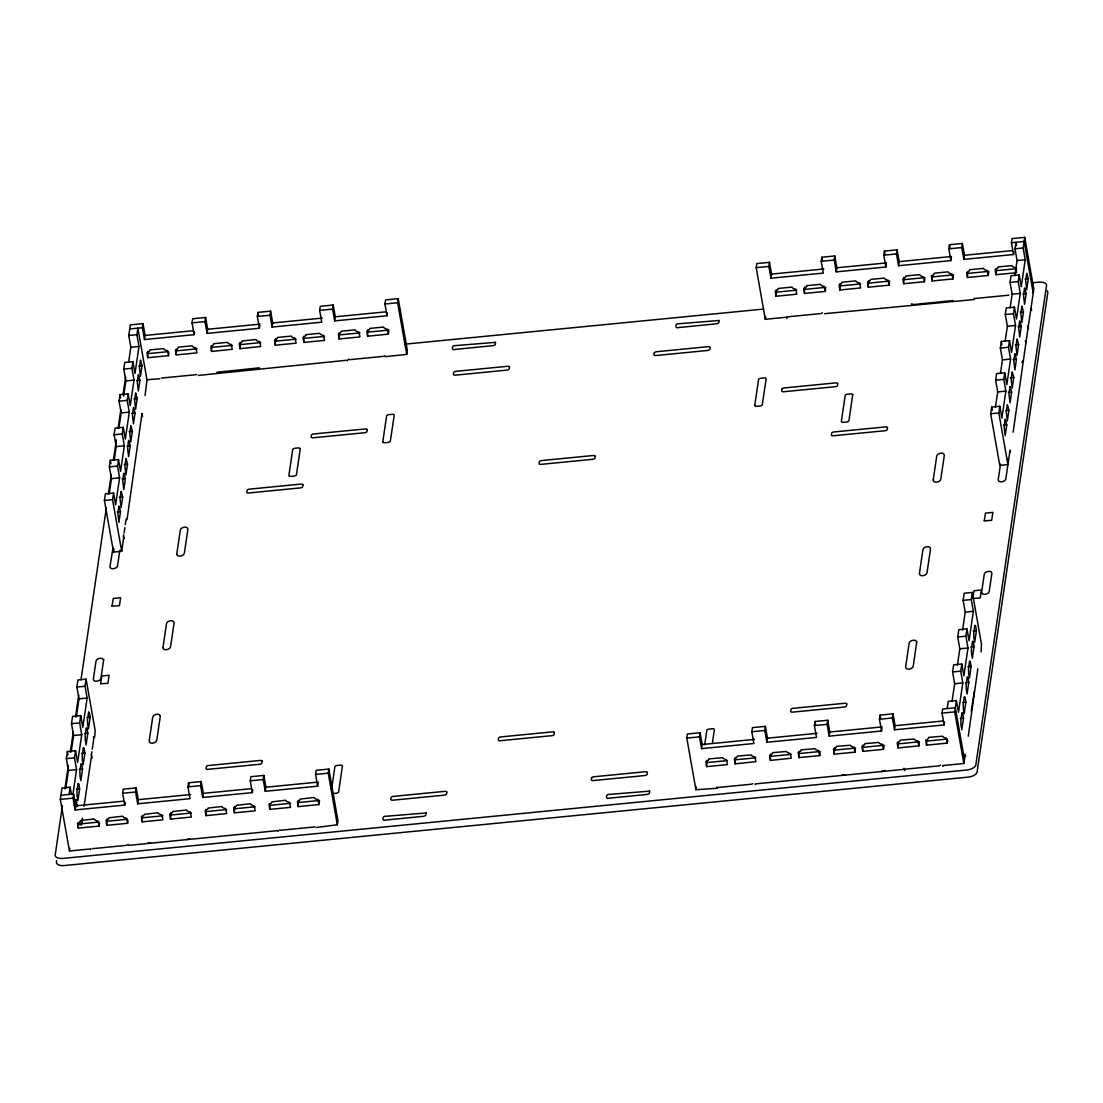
<?xml version="1.0" encoding="UTF-8"?>
<svg xmlns="http://www.w3.org/2000/svg" width="1103" height="1103" viewBox="0 0 1103 1103"><rect width="100%" height="100%" fill="white"/><g stroke="black" fill="none" stroke-linecap="round" stroke-linejoin="round"><path stroke-width="1.5" d="M446.798 792.188A2.303 1.117 -10 0 0 445.033 791.334L393.33 796.38A2.303 1.117 -10 0 0 390.945 797.731L390.724 799.261A2.303 1.117 -10 0 0 392.709 800.199L444.412 795.125A2.303 1.117 -10 0 0 446.577 793.788L446.798 792.188M56.625 860.616L56.405 862.587A8.852 4.26 -10 0 0 63.367 865.634L968.93 777.05A8.852 4.26 -10 0 0 977.01 772.527L1047.85 292.295A8.852 4.26 -10 0 0 1047.05 290.82M1008.459 460.902L1007.535 459.289M1025.928 342.454L1025.252 340.882M82.311 818.178L82.174 823.679M84.062 806.279L91.577 755.307L92.087 758.23M90.639 849.655L90.515 848.938L69.434 850.992L60.334 799.385L62.002 788.011L70.165 787.211L71.35 793.939M65.766 788.369L68.414 770.418L66.332 758.643L67.393 751.529L75.542 750.743L77.624 762.559L81.732 734.708L79.65 722.892L80.712 715.626L72.564 716.412L71.502 723.678L73.584 735.494L71.157 751.888M76.328 716.771L78.975 698.833L76.893 687.059L77.955 679.944L86.103 679.145L95.203 730.765L94.637 737.245M124.074 538.264L123.812 536.803L121.675 551.279L113.526 552.079L104.427 500.459L105.405 493.799L113.554 493L115.636 504.774L119.607 477.833L117.525 466.059L118.49 459.537L110.341 460.337L109.376 466.859L111.458 478.633L109.225 493.786M114.188 460.227L116.187 446.591L114.105 434.775L115.098 428.116L123.246 427.316L125.315 439.091L129.299 412.15L127.217 400.375L128.182 393.854L120.034 394.653L119.069 401.175L121.137 412.949L118.903 428.102M123.619 396.239L125.88 380.907L123.798 369.091L124.777 362.432L132.939 361.632L135.007 373.407L138.978 346.466L136.91 334.692L137.875 328.17L146.975 379.79L145.072 395.605M128.596 362.418L130.83 347.266L128.761 335.491L130.319 324.861L143.004 323.62L145.086 335.436L144.479 339.545L194.128 334.678L194.528 331.948M62.43 805.604L55.15 855.445A8.852 4.26 -10 0 0 62.113 858.492L967.676 769.908A8.852 4.26 -10 0 0 975.755 765.385L1046.595 285.153A8.852 4.26 -10 0 0 1039.633 282.106L1032.449 282.768M64.898 788.838L68.358 765.454M70.33 752.081L73.294 731.965M75.514 716.881L78.74 695.069M80.988 679.793L106.398 507.545M108.342 494.351L111.224 474.786M113.416 459.91L116.367 439.959M118.09 428.226L120.82 409.764M123.04 394.681L125.701 376.619M69.089 794.477L70.165 787.211M72.95 794.091L76.562 769.618L74.494 757.844L75.542 750.743M80.712 715.626L82.794 727.401L87.123 698.034L85.055 686.259L86.103 679.145M121.675 551.279L112.575 499.673L113.554 493M118.49 459.537L120.572 471.353L124.349 445.805L122.268 433.989L123.246 427.316M128.182 393.854L130.264 405.67L134.028 380.121L131.946 368.305L132.939 361.632M125.135 802.364L124.736 805.093L75.101 809.947L73.005 798.145L73.611 794.036L60.941 795.277M144.479 339.545L142.397 327.729L143.004 323.62M74.673 805.452L75.707 799.551A5.239 0.731 84.4 0 0 75.983 800.226L76.259 800.213A5.777 0.8 84.4 0 0 76.369 799.868L76.976 806.803M75.101 809.947L75.693 805.852L73.611 794.036M69.434 850.992L69.834 848.262M113.526 552.079L113.995 548.867M79.623 788.866L77.899 800.544L77.017 795.415A5.777 0.8 84.4 0 0 77.072 794.739L77.045 793.029A5.239 0.731 84.4 0 0 76.92 791.389L78.065 783.585A5.239 0.731 84.4 0 0 78.341 784.261L78.616 784.247A5.777 0.8 84.4 0 0 78.727 783.902L79.623 788.866L76.369 789.183M82.546 769.039L80.822 780.703L79.954 775.574A5.777 0.8 84.4 0 0 79.995 774.899L79.968 773.203A5.239 0.731 84.4 0 0 79.843 771.562L80.988 763.759A5.239 0.731 84.4 0 0 81.264 764.434L81.539 764.42A5.777 0.8 84.4 0 0 81.65 764.062L82.546 769.039L79.292 769.356M84.903 753.073L83.18 764.737L82.298 759.622A5.777 0.8 84.4 0 0 82.353 758.947L82.325 757.237A5.239 0.731 84.4 0 0 82.201 755.596L83.345 747.793A5.239 0.731 84.4 0 0 83.621 748.468L83.897 748.454A5.777 0.8 84.4 0 0 84.007 748.11L84.903 753.073L81.636 753.39M87.826 733.233L86.103 744.911L85.234 739.782A5.777 0.8 84.4 0 0 85.276 739.107L85.248 737.397A5.239 0.731 84.4 0 0 85.124 735.756L86.268 727.952A5.239 0.731 84.4 0 0 86.544 728.642L86.82 728.628A5.777 0.8 84.4 0 0 86.93 728.27L87.826 733.233L84.573 733.55M90.184 717.267L88.461 728.945L87.578 723.899A5.777 0.8 84.4 0 0 87.633 723.141L87.606 721.431A5.239 0.731 84.4 0 0 87.468 719.79L88.626 711.986A5.239 0.731 84.4 0 0 88.902 712.676L89.178 712.662A5.777 0.8 84.4 0 0 89.288 712.304L90.184 717.267L86.916 717.598M120.517 511.64L118.931 522.339L118.062 514.949A5.267 0.731 84.4 0 0 117.924 513.35L118.931 506.029A5.184 0.717 84.4 0 0 119.248 506.911L120.517 511.64L117.249 511.957M122.681 496.984L121.096 507.697L120.227 500.307A5.267 0.731 84.4 0 0 120.089 498.708L121.096 491.386A5.184 0.717 84.4 0 0 121.413 492.269L122.681 496.984L119.414 497.315M125.356 478.799L123.784 489.498L122.916 482.121A5.267 0.731 84.4 0 0 122.764 480.508L123.784 473.187A5.184 0.717 84.4 0 0 124.101 474.069L125.356 478.799L122.102 479.116M127.521 464.142L125.935 474.855L125.066 467.465A5.267 0.731 84.4 0 0 124.929 465.866L125.935 458.545A5.184 0.717 84.4 0 0 126.252 459.427L127.521 464.142L124.253 464.473M130.209 445.957L128.624 456.656L127.755 449.279A5.267 0.731 84.4 0 0 127.617 447.666L128.624 440.345A5.184 0.717 84.4 0 0 128.941 441.228L130.209 445.957L126.942 446.274M132.36 431.301L130.788 442.013L129.92 434.623A5.267 0.731 84.4 0 0 129.768 433.024L130.788 425.703A5.184 0.717 84.4 0 0 131.105 426.585L132.36 431.301L129.106 431.631M135.049 413.115L133.463 423.814L132.594 416.438A5.267 0.731 84.4 0 0 132.457 414.825L133.463 407.503A5.184 0.717 84.4 0 0 133.78 408.386L135.049 413.115L131.795 413.432M137.213 398.473L135.628 409.172L134.759 401.782A5.267 0.731 84.4 0 0 134.621 400.182L135.628 392.861A5.184 0.717 84.4 0 0 135.945 393.743L137.213 398.473L133.946 398.79M139.888 380.273L138.316 390.972L137.448 383.596A5.267 0.731 84.4 0 0 137.31 381.983L138.316 374.662A5.184 0.717 84.4 0 0 138.633 375.544L139.888 380.273L136.634 380.59M142.053 365.631L140.481 376.33L139.598 368.94A5.267 0.731 84.4 0 0 139.461 367.34L140.481 360.019A5.184 0.717 84.4 0 0 140.784 360.902L142.053 365.631L138.799 365.948M99.518 823.348L99.118 826.078L78.313 828.119L78.658 822.659M168.911 352.932L168.511 355.662L147.705 357.703L147.899 351.361M119.827 550.342L117.483 566.253C116.684 568.872 109.983 570.03 109.928 566.804L113.085 547.336M123.812 534.707L123.729 535.258A2.165 1.048 -10 0 1 122.984 536.058M124.06 533.025L124.86 527.634M125.301 524.656L126.142 518.961M81.029 825.265L81.36 823.031A2.165 1.048 -10 0 0 81.07 822.48M91.88 751.736L91.549 753.969A2.165 1.048 -10 0 1 91.08 754.604M92.238 749.268L93.962 737.466A2.165 1.048 -10 0 0 93.245 736.859M127.976 820.563L127.576 823.293L106.77 825.334L106.963 818.991M176.122 354.78L175.418 349.858A4.702 4.067 8.4 0 0 176.301 349.61L177.68 348.603A5.212 4.509 8.4 0 0 178.396 347.142L192.101 345.804A5.212 4.509 8.4 0 0 193.301 347.073L194.997 347.776A4.702 4.067 8.4 0 0 195.934 347.845L196.968 352.877L176.163 354.918L176.508 349.458M124.736 805.093L122.654 793.278L123.26 789.183L136.207 787.914L138.289 799.689L137.682 803.784L190.019 798.669L187.951 786.894L188.544 782.799L201.229 781.558L203.31 793.36L202.704 797.469L252.353 792.616L252.752 789.872M194.128 334.678L192.046 322.876L192.653 318.767L205.599 317.499L207.667 329.273L207.074 333.382L259.412 328.253L259.812 325.523M137.682 803.784L135.6 792.009L136.207 787.914M207.074 333.382L204.993 321.607L205.599 317.499M142.122 821.873L141.377 816.813A4.702 4.067 8.4 0 0 142.259 816.565L143.652 815.558A5.281 4.564 8.4 0 0 144.3 814.317L158.074 812.759A5.212 4.509 8.4 0 0 159.273 814.028L160.955 814.731A4.702 4.067 8.4 0 0 161.893 814.8L162.927 819.832L142.122 821.873L142.315 815.531M211.473 351.333L210.77 346.397A4.702 4.067 8.4 0 0 211.652 346.149L213.031 345.156A5.212 4.509 8.4 0 0 213.748 343.681L227.452 342.344A5.212 4.509 8.4 0 0 228.652 343.626L230.348 344.315A4.702 4.067 8.4 0 0 231.285 344.398L232.306 349.293L211.514 351.457L211.859 345.997M170.579 819.088L169.697 814.055A4.702 4.067 8.4 0 0 170.717 813.78L172.109 812.773A5.281 4.564 8.4 0 0 172.757 811.532L186.531 809.974A5.212 4.509 8.4 0 0 187.731 811.243L189.413 811.946A4.702 4.067 8.4 0 0 190.35 812.015L191.384 817.047L170.579 819.088L170.772 812.746M239.971 348.672L239.213 343.612A4.702 4.067 8.4 0 0 240.109 343.364L241.488 342.371A5.212 4.509 8.4 0 0 242.205 340.896L255.91 339.559A5.212 4.509 8.4 0 0 257.109 340.841L258.791 341.53A4.702 4.067 8.4 0 0 259.743 341.613L260.763 346.507L239.971 348.672L240.164 342.33M259.412 328.253L257.33 316.478L257.937 312.383L270.621 311.143L272.703 322.958L272.096 327.053L321.745 322.2L319.663 310.384L320.27 306.289L333.216 305.021L335.284 316.782L334.692 320.89L387.029 315.775L387.429 313.031M202.704 797.469L200.622 785.653L201.229 781.558M272.096 327.053L270.014 315.237L270.621 311.143M205.93 815.627L205.186 810.567A4.702 4.067 8.4 0 0 206.068 810.319L207.461 809.326A5.281 4.564 8.4 0 0 208.109 808.072L221.882 806.514A5.212 4.509 8.4 0 0 223.082 807.796L224.764 808.485A4.702 4.067 8.4 0 0 225.701 808.568L226.735 813.6L205.93 815.627L206.123 809.285M275.323 345.211L274.564 340.151A4.702 4.067 8.4 0 0 275.46 339.903L276.839 338.911A5.212 4.509 8.4 0 0 277.556 337.435L291.261 336.098A5.212 4.509 8.4 0 0 292.46 337.38L294.143 338.069A4.702 4.067 8.4 0 0 295.094 338.152L296.128 343.185L275.323 345.211L275.516 338.869M234.346 812.718L233.643 807.782A4.702 4.067 8.4 0 0 234.525 807.534L235.904 806.541A5.281 4.564 8.4 0 0 236.566 805.287L250.34 803.729A5.212 4.509 8.4 0 0 251.539 805.011L253.221 805.7A4.702 4.067 8.4 0 0 254.159 805.783L255.193 810.815L234.387 812.842L234.581 806.5M303.78 342.426L303.022 337.366A4.702 4.067 8.4 0 0 303.918 337.118L305.297 336.125A5.212 4.509 8.4 0 0 306.014 334.65L319.718 333.313A5.212 4.509 8.4 0 0 320.918 334.595L322.6 335.298A4.702 4.067 8.4 0 0 323.551 335.367L324.585 340.4L303.78 342.426L303.973 336.084M252.353 792.616L250.271 780.8L250.877 776.691L263.824 775.423L265.906 787.197L265.299 791.306L317.636 786.177L318.243 782.082M265.299 791.306L263.217 779.531L263.824 775.423M334.692 320.89L332.61 309.116L333.216 305.021M269.697 809.257L268.994 804.321A4.702 4.067 8.4 0 0 269.877 804.073L271.255 803.081A5.281 4.564 8.4 0 0 271.917 801.84L285.691 800.268A5.212 4.509 8.4 0 0 286.89 801.55L288.572 802.253A4.702 4.067 8.4 0 0 289.51 802.322L290.544 807.355L269.739 809.381L270.083 803.922M339.131 338.979L338.373 333.919A4.702 4.067 8.4 0 0 339.269 333.657L340.648 332.665A5.212 4.509 8.4 0 0 341.365 331.203L355.069 329.852A5.212 4.509 8.4 0 0 356.269 331.134L357.951 331.838A4.702 4.067 8.4 0 0 358.902 331.906L359.936 336.939L339.131 338.979L339.324 332.637M319.401 801.84L319.001 804.57L298.196 806.596L298.389 800.254M388.794 331.424L388.394 334.154L367.589 336.194L367.782 329.852M317.636 786.177L315.568 774.403L316.161 770.308L328.846 769.067L337.945 820.687L337.339 824.782L316.147 827.526M387.029 315.775L384.947 304.001L385.554 299.892L398.238 298.651L407.338 350.271L406.731 354.38L385.457 356.641M337.339 824.782L328.239 773.175L328.846 769.067M406.731 354.38L397.631 302.76L398.238 298.651M331.562 789.128L334.912 766.64A2.303 1.117 -10 0 1 337.132 765.468L340.303 765.151A2.303 1.117 -10 0 1 342.44 765.923L338.621 791.94A2.303 1.117 -10 0 1 336.194 793.25L333.161 793.54A2.303 1.117 -10 0 1 332.706 793.567M717.336 788.273L695.91 789.707L686.811 738.086L687.417 733.991L700.102 732.75L702.17 744.525L701.563 748.62L753.914 743.505L751.832 731.73L752.439 727.622L765.385 726.353L767.467 738.169L766.875 742.278L816.51 737.424L814.428 725.609L815.034 721.5L827.719 720.259L829.787 732.034L829.18 736.142L881.531 731.013L881.931 728.283M786.853 318.546L786.618 317.209L765.303 319.291L756.203 267.671L756.81 263.576L769.494 262.335L771.562 274.109L770.956 278.204L823.307 273.089L821.225 261.314L821.832 257.22L834.778 255.951L836.86 267.767L836.253 271.862L885.902 267.009L886.302 264.279M701.563 748.62L699.495 736.845L700.102 732.75M770.956 278.204L768.888 266.43L769.494 262.335M695.91 789.707L696.324 786.977M765.303 319.291L765.703 316.561M704.679 744.815L706.844 730.269A2.303 1.117 -10 0 1 709.284 729.055L712.455 728.738A2.303 1.117 -10 0 1 714.386 729.51L712.345 743.477M706.582 766.516L705.879 761.58A4.702 4.067 8.4 0 0 706.761 761.332L708.154 760.339A5.212 4.509 8.4 0 0 708.871 758.864L722.713 757.733A5.281 4.564 8.4 0 0 723.775 758.809L725.457 759.498A4.702 4.067 8.4 0 0 726.394 759.581L727.428 764.613L706.623 766.64L706.816 760.298M776.016 296.238L775.271 291.178A4.702 4.067 8.4 0 0 776.154 290.916L777.546 289.924A5.212 4.509 8.4 0 0 778.249 288.462L791.968 287.111A5.212 4.509 8.4 0 0 793.167 288.393L794.849 289.096A4.702 4.067 8.4 0 0 795.787 289.165L796.821 294.198L776.016 296.238L776.209 289.896M735.081 763.855L734.336 758.795A4.702 4.067 8.4 0 0 735.218 758.547L736.611 757.554A5.212 4.509 8.4 0 0 737.328 756.079L751.171 754.948A5.281 4.564 8.4 0 0 752.232 756.024L753.914 756.727A4.702 4.067 8.4 0 0 754.852 756.796L755.886 761.69L735.081 763.855L735.274 757.513M825.678 288.683L825.278 291.413L804.473 293.453L804.666 287.111M766.875 742.278L764.779 730.462L765.385 726.353M836.253 271.862L834.171 260.046L834.778 255.951M770.432 760.408L769.687 755.348A4.702 4.067 8.4 0 0 770.57 755.086L771.962 754.094A5.212 4.509 8.4 0 0 772.679 752.632L786.522 751.488A5.281 4.564 8.4 0 0 787.583 752.563L789.265 753.266A4.702 4.067 8.4 0 0 790.203 753.335L791.237 758.23L770.432 760.408L770.625 754.066M839.824 289.992L839.08 284.932A4.702 4.067 8.4 0 0 839.962 284.684L841.355 283.678A5.212 4.509 8.4 0 0 842.058 282.216L855.776 280.879A5.212 4.509 8.4 0 0 856.976 282.147L858.658 282.851A4.702 4.067 8.4 0 0 859.595 282.919L860.63 287.952L839.824 289.992L840.017 283.65M820.094 752.853L819.694 755.583L798.889 757.623L799.082 751.281M889.487 282.437L889.087 285.167L868.282 287.207L868.475 280.865M885.902 267.009L883.82 255.193L884.427 251.084L897.097 249.843L899.179 261.618L898.573 265.726L950.91 260.598L951.324 257.868M829.18 736.142L827.112 724.368L827.719 720.259M898.573 265.726L896.505 253.952L897.097 249.843M855.445 749.392L855.046 752.122L834.24 754.162L834.433 747.82M924.838 278.976L924.438 281.706L903.633 283.747L903.826 277.404M911.436 303.876L913.863 304.511L952.937 300.554M863.304 747.269L884.11 745.242L883.503 749.337L862.698 751.377L862.891 745.035M953.502 274.826L952.895 278.935L932.09 280.962L932.435 275.502M881.531 731.013L879.449 719.239L880.056 715.144L893.003 713.875L895.085 725.691L894.492 729.786L944.127 724.933L944.526 722.203M950.91 260.598L948.842 248.837L949.449 244.728L962.395 243.46L964.477 255.276L963.87 259.384L1013.519 254.517L1013.919 251.787M894.492 729.786L892.396 717.97L893.003 713.875M963.87 259.384L961.788 247.568L962.395 243.46M884.73 770.377L881.145 771.562M919.254 743.146L918.854 745.876L898.049 747.917L898.242 741.574M988.853 271.366L988.247 275.474L967.441 277.501L967.786 272.041M947.711 740.361L947.312 743.105L926.506 745.132L926.851 739.672M1016.704 272.689L995.899 274.716L996.092 268.374M944.127 724.933L942.045 713.117L942.651 709.022L955.336 707.781L964.463 759.595L965.235 754.342L965.621 756.465M1013.519 254.517L1011.437 242.701L1012.044 238.606L1024.715 237.366L1033.814 288.986L1031.084 307.572L1031.595 310.467M947.174 708.581L948.249 701.315L956.398 700.515L958.479 712.29L962.809 682.922L960.727 671.148L961.788 664.034L953.626 664.833L952.578 671.948L954.66 683.722L952.013 701.66M957.404 665.178L959.817 648.798L957.735 636.982L958.81 629.716L966.959 628.917L969.041 640.691L973.37 611.324L971.288 599.549L972.35 592.435L964.187 593.235L963.14 600.349L965.222 612.124L962.574 630.075M999.801 406.304L998.822 412.963L1007.921 464.584L999.773 465.383L990.659 413.763L991.652 407.09L999.801 406.304L1001.882 418.078L1005.853 391.138L1003.771 379.363L1004.736 372.828L996.588 373.627L995.623 380.163L997.705 391.923L995.457 407.09M1000.421 373.517L1002.434 359.895L1000.352 348.079L1001.331 341.42L1009.493 340.62L1011.561 352.395L1015.532 325.454L1013.464 313.679L1014.429 307.144L1006.281 307.944L1005.316 314.479L1007.384 326.24L1005.15 341.406M1010.114 307.834L1012.127 294.211L1010.045 282.396L1011.024 275.736L1019.172 274.937L1021.254 286.711L1025.225 259.77L1023.157 247.996L1024.715 237.366M1014.843 275.722L1017.076 260.57L1014.994 248.795L1015.96 242.26L1016.552 245.597M942.872 766.282L942.748 765.565L963.829 763.497L954.729 711.876L956.398 700.515M961.788 664.034L963.87 675.849L967.979 647.999L965.897 636.183L966.959 628.917M1004.736 372.828L1006.818 384.644L1010.596 359.095L1008.5 347.28L1009.493 340.62M1014.429 307.144L1016.511 318.96L1020.275 293.412L1018.193 281.596L1019.172 274.937M1000.504 464.184L998.16 480.095C998.642 483.059 1005.219 481.983 1005.771 479.157L1010.058 450.107L1010.458 452.423M963.512 718.122L961.788 729.8L960.906 724.754A5.777 0.8 84.4 0 0 960.961 723.995L960.934 722.286A5.239 0.731 84.4 0 0 960.81 720.645L961.954 712.841A5.239 0.731 84.4 0 0 962.23 713.531L962.505 713.517A5.777 0.8 84.4 0 0 962.616 713.158L963.512 718.122L960.244 718.453M965.87 702.17L964.146 713.834L963.264 708.705A5.777 0.8 84.4 0 0 963.319 708.029L963.291 706.32A5.239 0.731 84.4 0 0 963.153 704.679L964.312 696.875A5.239 0.731 84.4 0 0 964.587 697.565L964.863 697.551A5.777 0.8 84.4 0 0 964.96 697.193L965.87 702.17L962.602 702.487M968.792 682.33L967.069 694.008L966.187 688.879A5.777 0.8 84.4 0 0 966.242 688.203L966.214 686.493A5.239 0.731 84.4 0 0 966.09 684.853L967.234 677.049A5.239 0.731 84.4 0 0 967.51 677.725L967.786 677.711A5.777 0.8 84.4 0 0 967.896 677.366L968.792 682.33L965.525 682.647M971.15 666.364L969.427 678.042L968.544 672.913A5.777 0.8 84.4 0 0 968.599 672.237L968.572 670.527A5.239 0.731 84.4 0 0 968.434 668.887L969.592 661.083A5.239 0.731 84.4 0 0 969.868 661.759L970.144 661.745A5.777 0.8 84.4 0 0 970.24 661.4L971.15 666.364L967.882 666.681M974.073 646.537L972.35 658.201L971.467 653.086A5.777 0.8 84.4 0 0 971.522 652.411L971.495 650.701A5.239 0.731 84.4 0 0 971.357 649.06L972.515 641.257A5.239 0.731 84.4 0 0 972.791 641.932L973.067 641.918A5.777 0.8 84.4 0 0 973.177 641.574L974.073 646.537L970.805 646.854M976.431 630.571L974.707 642.236L973.811 637.203A5.777 0.8 84.4 0 0 973.88 636.445L973.852 634.735A5.239 0.731 84.4 0 0 973.715 633.094L974.873 625.291A5.239 0.731 84.4 0 0 975.149 625.966L975.424 625.952A5.777 0.8 84.4 0 0 975.521 625.608L976.431 630.571L973.163 630.888M1006.763 424.931L1005.178 435.644L1004.309 428.254A5.184 0.717 84.4 0 0 1004.144 426.392L1005.178 419.333A5.184 0.717 84.4 0 0 1005.495 420.215L1006.763 424.931L1003.496 425.248M1008.914 410.288L1007.342 421.001L1006.474 413.611A5.184 0.717 84.4 0 0 1006.294 411.736L1007.342 404.691A5.184 0.717 84.4 0 0 1007.659 405.559L1008.914 410.288L1005.66 410.606M1011.603 392.089L1010.031 402.802L1009.148 395.412A5.184 0.717 84.4 0 0 1008.983 393.55L1010.031 386.491A5.184 0.717 84.4 0 0 1010.334 387.374L1011.603 392.089L1008.349 392.406M1013.767 377.447L1012.182 388.159L1011.313 380.769A5.184 0.717 84.4 0 0 1011.148 378.894L1012.182 371.849A5.184 0.717 84.4 0 0 1012.499 372.717L1013.767 377.447L1010.5 377.764M1016.442 359.247L1014.87 369.96L1014.002 362.57A5.184 0.717 84.4 0 0 1013.822 360.709L1014.87 353.649A5.184 0.717 84.4 0 0 1015.187 354.532L1016.442 359.247L1013.188 359.564M1018.607 344.605L1017.035 355.318L1016.153 347.928A5.184 0.717 84.4 0 0 1015.987 346.052L1017.035 339.007A5.184 0.717 84.4 0 0 1017.338 339.876L1018.607 344.605L1015.353 344.922M1021.295 326.405L1019.71 337.118L1018.841 329.728A5.184 0.717 84.4 0 0 1018.676 327.867L1019.71 320.808A5.184 0.717 84.4 0 0 1020.027 321.69L1021.295 326.405L1018.028 326.722M1023.446 311.763L1021.874 322.476L1021.006 315.086A5.184 0.717 84.4 0 0 1020.826 313.211L1021.874 306.165A5.184 0.717 84.4 0 0 1022.191 307.034L1023.446 311.763L1020.192 312.08M1026.135 293.563L1024.563 304.276L1023.681 296.886A5.184 0.717 84.4 0 0 1023.515 295.025L1024.563 287.966A5.184 0.717 84.4 0 0 1024.866 288.848L1026.135 293.563L1022.881 293.881M1028.299 278.921L1026.714 289.634L1025.845 282.244A5.184 0.717 84.4 0 0 1025.68 280.369L1026.714 273.323A5.184 0.717 84.4 0 0 1027.031 274.192L1028.299 278.921L1025.032 279.238M963.829 763.497L964.436 759.402M1023.267 360.571L1021.792 362.322M259.481 367.823L216.877 372.249M971.26 711.201L974.363 691.002M189.633 838.859L186.697 839.507M820.384 313.624L787.57 316.823A2.165 1.048 -10 0 1 787.17 316.823M129.713 328.97L142.397 327.729M192.046 322.876L204.993 321.607M257.33 316.478L270.014 315.237M319.663 310.384L332.61 309.116M384.947 304.001L397.631 302.76M756.203 267.671L768.888 266.43M821.225 261.314L834.171 260.046M883.82 255.193L896.505 253.952M948.842 248.837L961.788 247.568M1011.437 242.701L1024.108 241.46L1033.221 293.081M128.761 335.491L136.91 334.692M1014.994 248.795L1023.157 247.996M145.086 335.436L193.025 330.748M207.667 329.273L260.018 324.158M272.703 322.958L322.352 318.091M335.284 316.782L385.94 311.832M771.562 274.109L823.9 268.98M836.86 267.767L886.509 262.9M899.179 261.618L951.517 256.503M964.477 255.276L1012.416 250.588M130.83 347.266L138.978 346.466M1017.076 260.57L1025.225 259.77M148.312 353.594L168.525 351.623M176.77 350.809L196.982 348.838M212.121 347.362L232.333 345.377M240.578 344.577L260.791 342.592M275.929 341.117L296.142 339.131M304.387 338.331L324.599 336.36M339.738 334.871L359.95 332.899M368.195 332.086L388.987 330.059M776.622 292.13L796.835 290.158M805.08 289.344L825.885 287.318M840.431 285.884L860.643 283.912M868.888 283.099L889.694 281.072M904.239 279.652L925.045 277.611M932.697 276.867L952.909 274.881M968.048 273.406L988.26 271.421M996.505 270.621L1016.718 268.636M123.798 369.091L131.946 368.305M1010.045 282.396L1018.193 281.596M404.608 344.191L763.69 309.061M125.88 380.907L134.028 380.121M1012.127 294.211L1020.275 293.412M146.933 379.79L159.935 378.715M119.069 401.175L127.217 400.375M1005.316 314.479L1013.464 313.679M121.137 412.949L129.299 412.15M1007.384 326.24L1015.532 325.454M114.105 434.775L122.268 433.989M1000.352 348.079L1008.5 347.28M116.187 446.591L124.349 445.805M1002.434 359.895L1010.596 359.095M109.376 466.859L117.525 466.059M995.623 380.163L1003.771 379.363M111.458 478.633L119.607 477.833M997.705 391.923L1005.853 391.138M104.427 500.459L112.575 499.673M990.659 413.763L998.822 412.963M76.893 687.059L85.055 686.259M963.14 600.349L971.288 599.549M78.975 698.833L87.123 698.034M965.222 612.124L973.37 611.324M71.502 723.678L79.65 722.892M957.735 636.982L965.897 636.183M73.584 735.494L81.732 734.708M959.817 648.798L967.979 647.999M66.332 758.643L74.494 757.844M952.578 671.948L960.727 671.148M68.414 770.418L76.562 769.618M954.66 683.722L962.809 682.922M60.334 799.385L73.005 798.145M122.654 793.278L135.6 792.009M187.951 786.894L200.622 785.653M250.271 780.8L263.217 779.531M315.568 774.403L328.239 773.175M686.811 738.086L699.495 736.845M751.832 731.73L764.779 730.462M814.428 725.609L827.112 724.368M879.449 719.239L892.396 717.97M942.045 713.117L954.729 711.876M74.011 805.149L77.265 804.832M75.693 805.852L123.633 801.164M138.289 799.689L190.626 794.56M203.31 793.36L251.25 788.673M265.906 787.197L316.547 782.248M702.17 744.525L754.521 739.396M767.467 738.169L817.116 733.316M829.787 732.034L882.138 726.918M895.085 725.691L943.024 721.004M78.92 824.01L99.132 822.038M107.377 821.225L127.59 819.253M142.728 817.764L162.941 815.793M171.186 814.993L191.398 813.008M206.537 811.532L226.749 809.547M234.994 808.747L255.207 806.762M270.345 805.287L290.558 803.301M298.803 802.501L319.608 800.461M707.23 762.545L727.456 760.56M735.687 759.76L755.913 757.789M771.038 756.3L791.265 754.328M799.496 753.514L820.301 751.488M834.847 750.054L855.652 748.027M898.655 743.822L919.461 741.781M927.113 741.037L947.325 739.051M150.684 843.037L147.967 843.064M845.132 775.092L842.099 774.913M995.899 274.716L995.154 269.656A4.702 4.067 8.4 0 0 996.037 269.408L997.415 268.415A5.212 4.509 8.4 0 0 998.132 266.94L1011.837 265.602A5.212 4.509 8.4 0 0 1013.05 266.885L1014.732 267.588A4.702 4.067 8.4 0 0 1015.67 267.657L1016.483 271.324M967.441 277.501L966.697 272.441A4.702 4.067 8.4 0 0 967.579 272.193L968.958 271.2A5.212 4.509 8.4 0 0 969.675 269.725L983.393 268.387A5.212 4.509 8.4 0 0 984.593 269.67L986.275 270.359A4.702 4.067 8.4 0 0 987.213 270.442L988.247 275.474M932.09 280.962L931.346 275.902A4.702 4.067 8.4 0 0 932.228 275.653L933.607 274.661A5.212 4.509 8.4 0 0 934.324 273.186L948.042 271.848A5.212 4.509 8.4 0 0 949.242 273.13L950.924 273.82A4.702 4.067 8.4 0 0 951.861 273.902L952.895 278.935M804.473 293.453L803.729 288.393A4.702 4.067 8.4 0 0 804.611 288.131L806.003 287.138A5.212 4.509 8.4 0 0 806.707 285.677L820.425 284.326A5.212 4.509 8.4 0 0 821.625 285.608L823.307 286.311A4.702 4.067 8.4 0 0 824.244 286.38L825.278 291.413M926.506 745.132L925.762 740.072A4.702 4.067 8.4 0 0 926.644 739.823L928.037 738.831A5.212 4.509 8.4 0 0 928.74 737.355L942.596 736.225A5.281 4.564 8.4 0 0 943.658 737.3L945.34 737.99A4.702 4.067 8.4 0 0 946.277 738.072L947.312 743.105M898.049 747.917L897.166 742.884A4.702 4.067 8.4 0 0 898.187 742.609L899.579 741.616A5.212 4.509 8.4 0 0 900.296 740.141L914.139 739.01A5.281 4.564 8.4 0 0 915.2 740.085L916.883 740.775A4.702 4.067 8.4 0 0 917.82 740.858L918.854 745.876M862.698 751.377L861.953 746.317A4.702 4.067 8.4 0 0 862.836 746.069L864.228 745.063A5.212 4.509 8.4 0 0 864.945 743.601L878.788 742.457A5.281 4.564 8.4 0 0 879.849 743.546L881.531 744.235A4.702 4.067 8.4 0 0 882.469 744.304L883.503 749.337M834.24 754.162L833.496 749.102A4.702 4.067 8.4 0 0 834.378 748.854L835.771 747.848A5.212 4.509 8.4 0 0 836.488 746.386L850.33 745.242A5.281 4.564 8.4 0 0 851.392 746.317L853.074 747.021A4.702 4.067 8.4 0 0 854.012 747.089L855.046 752.122M798.889 757.623L798.145 752.563A4.702 4.067 8.4 0 0 799.027 752.301L800.42 751.308A5.212 4.509 8.4 0 0 801.136 749.847L814.979 748.703A5.281 4.564 8.4 0 0 816.041 749.778L817.723 750.481A4.702 4.067 8.4 0 0 818.66 750.55L819.694 755.583M367.589 336.194L366.83 331.134A4.702 4.067 8.4 0 0 367.726 330.872L369.105 329.88A5.212 4.509 8.4 0 0 369.822 328.418L383.527 327.067A5.212 4.509 8.4 0 0 384.726 328.349L386.408 329.052A4.702 4.067 8.4 0 0 387.36 329.121L388.394 334.154M298.196 806.596L297.452 801.536A4.702 4.067 8.4 0 0 298.334 801.288L299.713 800.295A5.281 4.564 8.4 0 0 300.374 799.055L314.134 797.483A5.212 4.509 8.4 0 0 315.348 798.765L317.03 799.468A4.702 4.067 8.4 0 0 317.967 799.537L319.001 804.57M147.705 357.703L146.961 352.643A4.702 4.067 8.4 0 0 147.843 352.395L149.222 351.388A5.212 4.509 8.4 0 0 149.939 349.927L163.644 348.589A5.212 4.509 8.4 0 0 164.857 349.858L166.539 350.561A4.702 4.067 8.4 0 0 167.477 350.63L168.511 355.662M106.77 825.334L106.026 820.274A4.702 4.067 8.4 0 0 106.908 820.012L108.301 819.019A5.281 4.564 8.4 0 0 108.949 817.778L122.723 816.206A5.212 4.509 8.4 0 0 123.922 817.488L125.604 818.192A4.702 4.067 8.4 0 0 126.542 818.261L127.576 823.293M78.313 828.119L77.568 823.059A4.702 4.067 8.4 0 0 78.451 822.797L79.843 821.804A5.281 4.564 8.4 0 0 80.491 820.563L94.265 818.991A5.212 4.509 8.4 0 0 95.465 820.274L97.147 820.977A4.702 4.067 8.4 0 0 98.084 821.046L99.118 826.078M1028.506 328.267L1028.244 326.805L1013.133 432.197M1001.331 341.42L1001.924 344.77M974.018 299.547L824.561 313.693M991.652 407.09L992.245 410.454M949.449 244.728L950.041 248.092M972.35 592.435L981.449 644.055L981.132 651.983M977.851 668.776L968.282 736.197M903.591 283.609L902.888 278.687A4.702 4.067 8.4 0 0 903.771 278.439L905.163 277.446A5.212 4.509 8.4 0 0 905.866 275.971L919.585 274.633A5.212 4.509 8.4 0 0 920.784 275.915L922.466 276.605A4.702 4.067 8.4 0 0 923.404 276.674L924.438 281.706M884.427 251.084L885.02 254.462M868.24 287.07L867.537 282.147A4.702 4.067 8.4 0 0 868.419 281.899L869.812 280.893A5.212 4.509 8.4 0 0 870.515 279.431L884.234 278.094A5.212 4.509 8.4 0 0 885.433 279.362L887.115 280.065A4.702 4.067 8.4 0 0 888.053 280.134L889.087 285.167M821.832 257.22L822.424 260.584M904.75 770.639L904.515 769.301L755.141 783.916L755.265 784.633M880.056 715.144L880.649 718.508M815.034 721.5L815.627 724.878M347.638 360.888L347.514 360.171L198.25 375.434M257.937 312.383L258.529 315.748M278.246 831.304L278.121 830.587L128.775 845.367M142.563 416.7L141.997 413.501L127.024 519.678M188.544 782.799L189.137 786.149M120.034 394.653L120.627 398.031M110.341 460.337L110.934 463.701M67.393 751.529L67.986 754.907M1030.754 308.44A2.165 1.048 -10 0 1 1030.891 308.826L1028.437 325.344A2.165 1.048 -10 0 1 1027.555 326.116M903.95 768.226A2.165 1.048 -10 0 0 905.811 769.108L938.625 765.896A2.165 1.048 -10 0 0 940.514 764.972M752.729 783.585A2.165 1.048 -10 0 1 750.964 784.261L718.15 787.459A2.165 1.048 -10 0 1 716.605 787.059M974.114 298.375A2.165 1.048 -10 0 0 975.245 298.472L1008.045 295.259A2.165 1.048 -10 0 0 1008.859 295.053M822.369 312.756A2.165 1.048 -10 0 1 821.197 313.445M128.141 844.319A2.165 1.048 -10 0 1 126.018 845.394L93.203 848.607A2.165 1.048 -10 0 1 92.128 848.469M279.473 830.049A2.165 1.048 -10 0 0 280.879 830.242L313.693 827.029A2.165 1.048 -10 0 0 314.838 826.671M196.624 374.441A2.165 1.048 -10 0 1 195.438 374.758L162.637 377.957A2.165 1.048 -10 0 1 161.548 377.833M348.52 359.109A2.165 1.048 -10 0 0 350.299 359.606L383.113 356.393A2.165 1.048 -10 0 0 384.823 355.676M162.954 647.751C163.147 651.142 170.096 649.832 170.551 646.868L174.095 622.864C174.15 619.238 166.594 620.575 166.47 623.857L162.954 647.751M176.756 554.175C176.949 557.553 183.898 556.257 184.353 553.279L187.896 529.288C187.951 525.662 180.409 527 180.285 530.281L176.756 554.175M916.758 641.822L913.243 666.06C913.119 669.356 905.563 670.679 905.618 667.067L909.162 643.063C909.658 640.167 915.917 638.954 916.758 641.822M972.805 598.419L980.195 598.005L981.408 589.995L974.046 590.725L972.805 598.419M984.262 520.809L991.638 520.395L992.865 512.385L985.489 513.116L984.262 520.809M754.755 405.339L754.742 405.587A2.303 1.117 -10 0 0 756.672 406.345L759.843 406.042A2.303 1.117 -10 0 0 762.283 404.815L766.144 378.812A2.303 1.117 -10 0 0 764.021 377.943L761.001 378.232A2.303 1.117 -10 0 0 758.561 379.57L754.755 405.339M852.729 394.667L848.924 420.67A2.303 1.117 -10 0 1 846.484 422.008L843.45 422.311A2.303 1.117 -10 0 1 841.341 421.443L845.188 395.425A2.303 1.117 -10 0 1 847.628 394.198L850.799 393.895A2.303 1.117 -10 0 1 852.729 394.667M981.56 592.587C982.097 595.537 988.784 594.476 989.198 591.539L991.887 573.284C991.845 570.058 985.131 571.216 984.331 573.822L981.56 592.587M103.682 659.718L100.897 678.745C100.083 681.364 93.176 682.55 93.355 679.172L96.044 660.918C96.65 658.133 102.62 657.195 103.682 659.718M100.58 683.722L107.942 683.35L109.1 675.243L101.821 676.042L100.58 683.722M112.023 606.126L119.4 605.74L120.641 597.729L113.278 598.433L112.023 606.126M160.335 715.957L156.764 740.32C156.35 743.45 148.684 744.663 149.222 740.802L152.669 717.46C152.697 714.151 159.645 712.828 160.335 715.957M919.406 573.601C919.392 577.241 927.071 575.876 927.044 572.471L930.491 549.115C931.029 545.268 923.363 546.481 922.949 549.597L919.406 573.601M933.207 480.026C933.193 483.666 940.873 482.301 940.845 478.881L944.292 455.539C944.83 451.692 937.178 452.892 936.75 456.022L933.207 480.026M300.278 448.742L296.459 474.745A2.303 1.117 -10 0 1 294.018 476.055L290.985 476.358A2.303 1.117 -10 0 1 288.876 475.462L292.736 449.445A2.303 1.117 -10 0 1 294.956 448.273L298.127 447.956A2.303 1.117 -10 0 1 300.278 448.742M382.824 441.641L382.796 441.945A2.303 1.117 -10 0 0 384.947 442.717L388.118 442.413A2.303 1.117 -10 0 0 390.324 441.241L394.198 415.224A2.303 1.117 -10 0 0 392.089 414.328L389.056 414.631A2.303 1.117 -10 0 0 386.615 415.928L382.824 441.641M367.258 429.77L367.023 431.37A2.303 1.117 -10 0 1 364.859 432.707L313.155 437.781A2.303 1.117 -10 0 1 311.17 436.843L311.391 435.313A2.303 1.117 -10 0 1 313.776 433.962L365.479 428.915A2.303 1.117 -10 0 1 367.258 429.77M509.503 367.134L509.269 368.733A2.303 1.117 -10 0 1 507.118 370.084L455.415 375.144A2.303 1.117 -10 0 1 453.416 374.207L453.65 372.69A2.303 1.117 -10 0 1 456.035 371.325L507.725 366.279A2.303 1.117 -10 0 1 509.503 367.134M426.103 812.98L425.717 815.517L423.635 816.303L386.091 819.998C381.693 822.025 381.983 815.351 386.05 816.248L426.103 812.98M495.523 342.344L495.137 344.881L493.055 345.653L455.525 349.361C451.127 351.374 451.403 344.715 455.47 345.611L495.523 342.344M554.368 732.626L554.106 734.46A2.041 0.979 -10 0 1 552.148 735.646L500.017 740.747A2.041 0.979 -10 0 1 498.294 739.92L498.57 738.114A2.041 0.979 -10 0 1 500.721 736.928L552.465 731.868A2.041 0.979 -10 0 1 554.368 732.626M595.137 456.27L594.862 458.103A2.041 0.979 -10 0 1 592.904 459.289L540.773 464.391A2.041 0.979 -10 0 1 539.064 463.563L539.326 461.757A2.041 0.979 -10 0 1 541.49 460.571L593.235 455.511A2.041 0.979 -10 0 1 595.137 456.27M846.718 704.031L846.456 705.851A2.041 0.979 -10 0 1 844.484 707.051L792.354 712.152A2.041 0.979 -10 0 1 790.644 711.325L790.92 709.505A2.041 0.979 -10 0 1 793.071 708.333L844.815 703.259A2.041 0.979 -10 0 1 846.718 704.031M887.488 427.674L887.212 429.494A2.041 0.979 -10 0 1 885.254 430.694L833.123 435.795A2.041 0.979 -10 0 1 831.414 434.968L831.676 433.148A2.041 0.979 -10 0 1 833.84 431.962L885.571 426.902A2.041 0.979 -10 0 1 887.488 427.674M649.653 791.141L649.253 793.664L647.13 794.436L609.449 798.145C605.092 800.02 605.699 793.415 609.614 794.367L649.653 791.141M719.073 320.49L718.715 322.917L716.55 323.799L678.869 327.508C674.526 329.37 675.119 322.779 679.034 323.731L719.073 320.49M262.128 761.249L261.866 763.055A2.041 0.979 -10 0 1 259.853 764.255L207.722 769.342A2.041 0.979 -10 0 1 206.068 768.501L206.33 766.682A2.041 0.979 -10 0 1 208.522 765.51L260.267 760.45A2.041 0.979 -10 0 1 262.128 761.249M302.898 484.879L302.622 486.699A2.041 0.979 -10 0 1 300.609 487.884L248.492 492.986A2.041 0.979 -10 0 1 246.824 492.145L247.1 490.325A2.041 0.979 -10 0 1 249.292 489.153L301.022 484.093A2.041 0.979 -10 0 1 302.898 484.879M591.553 778.139L591.332 779.628A2.303 1.117 -10 0 0 593.152 780.579L644.841 775.533A2.303 1.117 -10 0 0 647.171 774.168L647.392 772.651A2.303 1.117 -10 0 0 645.352 771.728L593.648 776.788A2.303 1.117 -10 0 0 591.566 778.029L591.553 778.139M654.244 353.084L654.024 354.573A2.303 1.117 -10 0 0 655.844 355.524L707.547 350.478A2.303 1.117 -10 0 0 709.877 349.127L710.098 347.597A2.303 1.117 -10 0 0 708.043 346.673L656.354 351.747A2.303 1.117 -10 0 0 654.272 352.974L654.244 353.084M781.917 389.318L781.696 390.793A2.303 1.117 -10 0 0 783.516 391.758L835.205 386.698A2.303 1.117 -10 0 0 837.535 385.347L837.756 383.816A2.303 1.117 -10 0 0 835.716 382.893L784.012 387.966A2.303 1.117 -10 0 0 781.93 389.194L781.917 389.318"/></g></svg>
